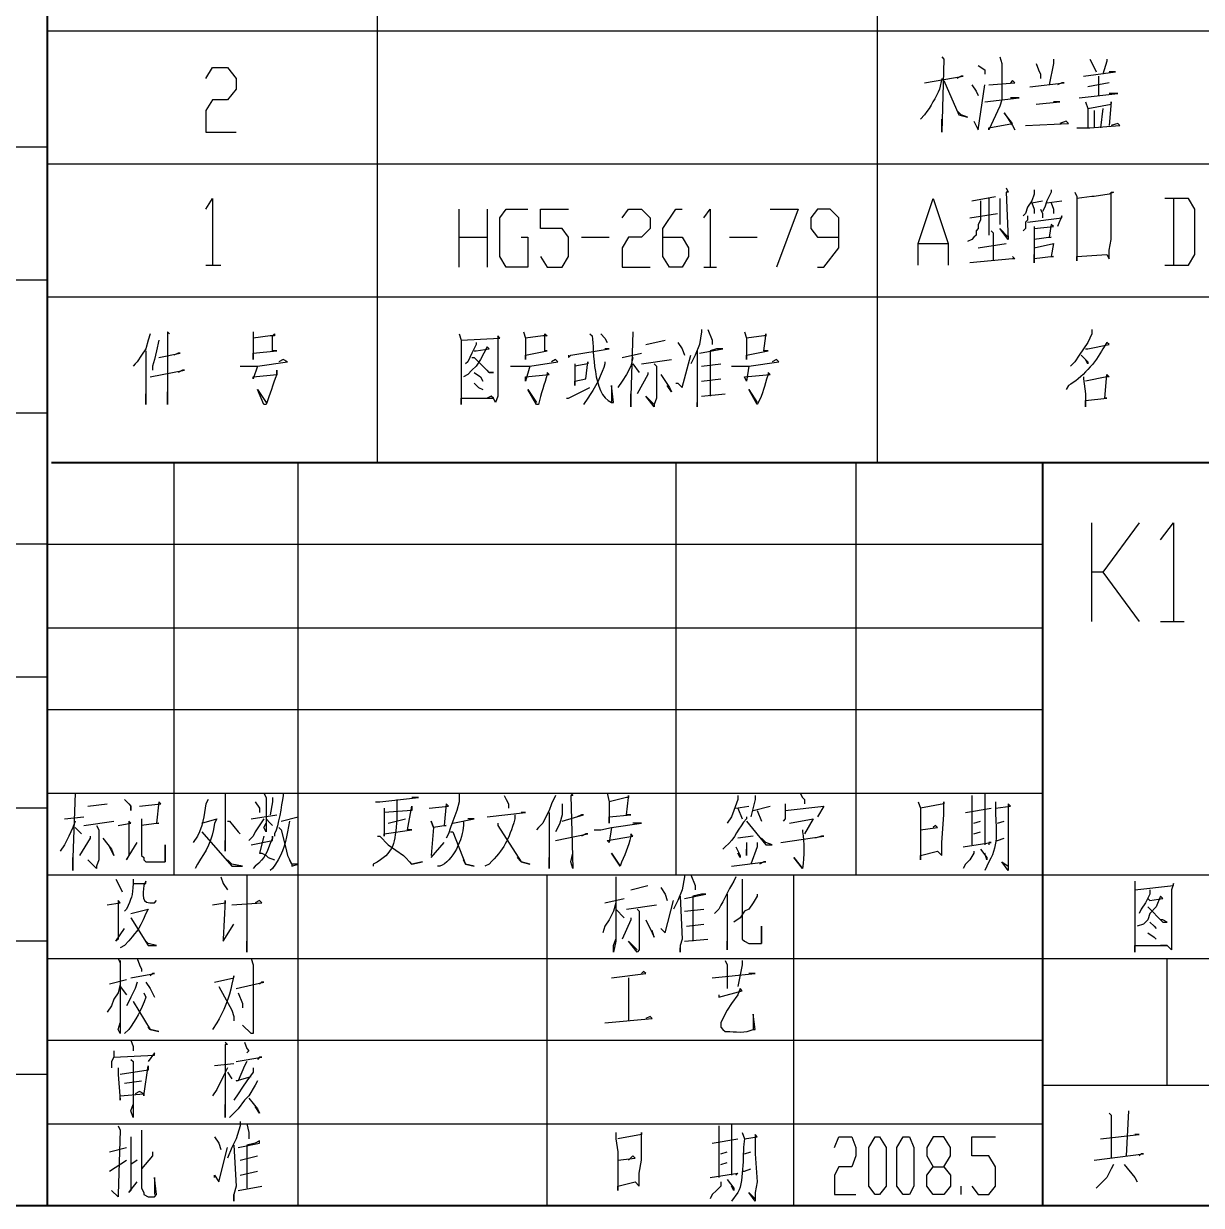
# Model space of a CAD drawing. Header units: millimetres. Extents: x 0 to 822, y 14 to 1153.
# Drawn here: x 567 to 665.8, y 14.7 to 113.8 of the extents above; entities that cross this region are included whole.
import ezdxf

# ---------------------------------------------------------------- set-up
doc = ezdxf.new("R2010")
doc.units = ezdxf.units.MM
doc.layers.add('1', color=7, linetype='Continuous')

msp = doc.modelspace()

# ---------------------------------------------------------------- linework, layer by layer
at = {"layer": '1', "color": 0, "lineweight": 40}
for points in [[(43.56, 14.721732), (819, 14.721732), (819, 1153.221732), (43.56, 1153.221732), (43.56, 14.721732)], [(568.98, 124.161732), (568.98, 113.181732)], [(568.98, 113.181732), (568.98, 102.021732)], [(568.98, 102.021732), (568.98, 90.861732)], [(568.98, 90.861732), (568.98, 14.721732)], [(569.34, 77.001732), (819, 77.001732)], [(652.5, 77.001732), (652.5, 14.721732)]]:
    msp.add_lwpolyline(points, dxfattribs=at)
at = {"layer": '1', "color": 0, "lineweight": 25}
for points in [[(596.7, 113.181732), (596.7, 124.161732)], [(638.64, 113.181732), (638.64, 124.161732)], [(819, 113.181732), (568.98, 113.181732)], [(819, 113.181732), (568.98, 113.181732)], [(596.7, 102.021732), (596.7, 113.181732)], [(638.64, 102.021732), (638.64, 113.181732)], [(644.04, 111.021732), (644.22, 110.841732), (644.22, 110.841732), (644.04, 104.721732), (644.04, 105.801732)], [(648.9, 111.021732), (649.08, 110.481732), (649.08, 107.421732), (648.9, 106.881732), (648, 104.901732), (648, 105.081732), (649.98, 105.441732), (649.26, 106.341732), (649.98, 105.261732), (650.16, 104.901732)], [(582.3, 109.221732), (582.84, 110.121732), (584.1, 110.121732), (584.82, 109.221732), (584.82, 108.321732), (584.1, 107.421732), (582.84, 107.421732), (582.3, 106.521732), (582.3, 104.721732), (584.82, 104.721732)], [(647.1, 110.301732), (647.64, 109.941732), (647.64, 109.581732)], [(651.96, 110.481732), (652.14, 109.941732), (652.32, 109.581732), (652.32, 109.221732)], [(653.4, 110.841732), (653.4, 110.481732), (653.04, 108.681732)], [(656.46, 110.841732), (656.82, 110.121732), (657, 109.761732)], [(657.9, 110.841732), (657.9, 110.661732), (657.54, 109.581732)], [(642.6, 108.861732), (645.84, 109.401732), (645.66, 109.401732), (645.3, 109.221732)], [(644.22, 109.041732), (645.48, 106.161732), (646.2, 105.981732), (645.66, 106.161732), (645.3, 106.521732)], [(648, 108.681732), (650.16, 108.861732), (649.98, 109.041732), (649.8, 108.861732)], [(655.92, 109.401732), (658.62, 109.761732), (658.44, 109.761732), (658.08, 109.761732)], [(657.18, 109.401732), (657.18, 107.781732)], [(646.56, 108.681732), (646.92, 108.141732), (647.1, 107.781732)], [(646.74, 105.621732), (647.1, 104.901732), (647.64, 108.681732)], [(651.42, 108.501732), (654.3, 108.861732), (654.12, 108.861732), (653.76, 108.681732)], [(658.08, 108.861732), (656.28, 108.501732)], [(647.64, 107.241732), (650.52, 107.601732), (650.34, 107.601732), (649.8, 107.601732)], [(651.96, 107.061732), (651.96, 107.061732), (653.94, 107.241732), (653.76, 107.241732), (653.4, 107.241732)], [(655.56, 107.601732), (658.8, 107.961732), (658.62, 107.961732), (658.08, 107.961732)], [(656.1, 107.241732), (656.28, 106.701732), (656.28, 105.081732)], [(656.28, 106.701732), (658.26, 107.061732), (658.26, 107.241732), (658.08, 105.261732)], [(656.82, 106.521732), (656.82, 105.081732)], [(657.54, 106.701732), (657.36, 105.081732)], [(651.06, 105.261732), (654.66, 105.441732), (654.48, 105.621732), (653.94, 105.441732)], [(655.38, 105.081732), (655.56, 105.081732), (656.46, 105.081732), (656.46, 105.081732), (658.98, 105.261732), (658.8, 105.441732), (658.26, 105.261732)], [(568.98, 103.461732), (318.96, 103.461732)], [(568.98, 103.461732), (318.96, 103.461732)], [(819, 102.021732), (568.98, 102.021732)], [(819, 102.021732), (568.98, 102.021732)], [(596.7, 90.861732), (596.7, 102.021732)], [(638.64, 90.861732), (638.64, 102.021732)], [(582.3, 98.241732), (582.84, 99.141732), (582.84, 93.561732)], [(642.06, 93.561732), (642.06, 95.361732), (643.32, 99.141732), (644.58, 95.361732), (644.58, 93.561732)], [(646.56, 98.961732), (648.54, 99.321732)], [(648, 99.141732), (648, 96.081732)], [(649.44, 100.041732), (649.62, 99.681732), (649.44, 99.681732), (649.62, 95.721732), (648.9, 96.621732), (649.62, 95.901732)], [(648.9, 99.141732), (648.9, 96.981732)], [(651.78, 99.861732), (651.78, 99.501732), (651.6, 98.961732), (651.24, 98.421732), (651.24, 98.421732), (651.06, 97.881732), (650.88, 97.701732)], [(653.22, 99.861732), (653.22, 99.681732), (652.86, 98.961732), (652.68, 98.421732), (652.5, 98.061732)], [(655.2, 99.681732), (655.38, 99.321732), (655.38, 95.001732), (655.38, 93.921732), (655.38, 94.281732), (657.9, 94.461732), (657.9, 94.461732), (658.08, 94.101732), (658.08, 94.821732), (658.26, 95.721732), (658.26, 96.801732), (658.26, 99.681732), (658.44, 99.681732), (658.08, 99.501732), (656.82, 99.321732), (656.64, 99.321732), (655.38, 99.141732)], [(662.76, 93.561732), (664.74, 93.561732), (665.28, 94.461732), (665.28, 98.241732), (664.74, 99.141732), (662.76, 99.141732)], [(663.48, 99.141732), (663.48, 93.561732)], [(603.54, 93.381732), (603.54, 98.241732)], [(605.88, 98.241732), (605.88, 93.381732)], [(608.76, 95.901732), (609.3, 95.901732), (609.3, 93.381732), (607.5, 93.381732), (606.96, 94.281732), (606.96, 97.521732), (607.5, 98.241732), (609.3, 98.241732)], [(610.38, 94.281732), (610.92, 93.381732), (612.18, 93.381732), (612.72, 94.281732), (612.72, 95.901732), (612.18, 96.621732), (610.38, 96.621732), (610.38, 98.241732), (612.72, 98.241732)], [(617.22, 97.521732), (617.76, 98.241732), (618.84, 98.241732), (619.56, 97.521732), (619.56, 96.621732), (618.84, 95.901732), (617.76, 95.901732), (617.22, 95.001732), (617.22, 93.381732), (619.56, 93.381732)], [(620.64, 95.901732), (622.26, 95.901732), (622.8, 95.001732), (622.8, 94.281732), (622.26, 93.381732), (621.18, 93.381732), (620.64, 94.281732), (620.64, 96.621732), (621.72, 98.241732), (622.26, 98.241732)], [(624.06, 97.521732), (624.6, 98.241732), (624.6, 93.381732)], [(629.64, 98.241732), (631.98, 98.241732), (630.18, 93.381732)], [(633.6, 93.381732), (634.14, 93.381732), (635.4, 95.001732), (635.4, 97.521732), (634.68, 98.241732), (633.6, 98.241732), (633.06, 97.521732), (633.06, 96.621732), (633.6, 95.901732), (635.4, 95.901732)], [(647.28, 98.961732), (647.28, 97.341732), (647.1, 96.981732), (647.1, 96.621732), (646.92, 96.441732), (646.92, 96.081732), (646.74, 95.901732), (646.56, 95.721732), (646.2, 95.541732)], [(651.6, 98.781732), (652.5, 98.961732)], [(651.6, 98.781732), (651.78, 98.241732), (651.78, 97.881732)], [(652.32, 98.241732), (652.5, 97.881732), (652.5, 97.521732)], [(652.86, 98.781732), (654.12, 98.961732)], [(653.22, 98.781732), (653.4, 98.241732), (653.4, 97.881732)], [(646.38, 97.521732), (648.72, 97.881732)], [(651.24, 97.701732), (651.24, 97.341732), (651.06, 97.161732), (651.06, 96.801732), (651.06, 96.621732), (650.88, 96.441732)], [(651.24, 97.161732), (654.12, 97.521732), (654.12, 97.701732), (653.76, 96.801732)], [(648.18, 96.441732), (648.36, 96.261732), (648.36, 93.921732)], [(651.78, 96.621732), (653.4, 96.801732), (653.22, 96.981732), (653.04, 95.901732), (653.22, 95.901732), (651.78, 95.721732)], [(651.78, 96.801732), (651.78, 93.741732), (651.78, 94.101732), (651.78, 94.461732)], [(603.54, 95.901732), (605.88, 95.901732)], [(613.8, 95.901732), (616.14, 95.901732)], [(626.22, 95.901732), (628.56, 95.901732)], [(642.06, 95.361732), (644.58, 95.361732)], [(647.1, 95.001732), (649.44, 95.361732)], [(651.78, 95.001732), (653.4, 95.361732), (653.4, 95.361732), (653.22, 94.281732), (653.4, 94.281732), (651.78, 94.101732)], [(649.98, 94.281732), (650.16, 94.101732), (649.98, 94.101732), (646.38, 93.741732)], [(582.3, 93.561732), (583.56, 93.561732)], [(624.06, 93.381732), (625.14, 93.381732)], [(568.98, 92.301732), (318.96, 92.301732)], [(568.98, 92.301732), (318.96, 92.301732)], [(819, 90.861732), (568.98, 90.861732)], [(596.7, 77.001732), (596.7, 90.861732)], [(638.64, 77.001732), (638.64, 90.861732)], [(577.62, 87.801732), (577.44, 87.261732), (577.26, 86.541732), (576.9, 86.001732), (576.54, 85.461732), (576.36, 85.281732), (576.18, 85.101732)], [(578.34, 87.261732), (578.16, 86.361732), (577.98, 85.641732), (577.8, 85.101732), (577.8, 84.741732)], [(579.06, 87.981732), (579.24, 87.801732), (579.06, 87.981732), (579.06, 81.861732), (579.06, 82.221732), (579.06, 82.941732)], [(586.26, 87.981732), (586.26, 87.441732), (586.26, 85.641732), (586.26, 86.181732), (588.24, 86.361732), (587.88, 86.361732), (587.88, 87.621732), (588.06, 87.801732), (588.06, 87.621732), (587.7, 87.621732), (586.26, 87.441732)], [(603.54, 87.801732), (603.72, 87.261732), (603.72, 81.861732), (603.72, 82.401732), (606.42, 82.401732), (606.24, 82.581732), (605.88, 82.401732)], [(603.72, 87.261732), (606.96, 87.441732), (606.78, 87.621732), (606.78, 87.261732), (606.78, 82.581732), (606.6, 82.041732), (606.42, 82.401732)], [(608.94, 87.981732), (609.12, 87.441732), (609.12, 85.641732), (609.12, 86.001732), (610.92, 86.361732), (610.74, 86.361732), (610.74, 87.621732), (610.74, 87.801732), (610.92, 87.621732), (610.56, 87.621732), (609.12, 87.441732)], [(615.42, 87.801732), (615.78, 87.441732), (615.96, 87.081732)], [(618.12, 87.981732), (617.94, 82.581732), (617.94, 81.681732), (617.94, 82.221732), (617.94, 82.761732)], [(619.2, 86.901732), (620.82, 87.261732)], [(623.88, 88.161732), (623.88, 87.981732), (623.7, 86.901732), (623.34, 86.001732), (622.98, 85.281732)], [(624.42, 88.161732), (624.78, 87.261732), (624.78, 86.901732)], [(627.48, 87.981732), (627.66, 87.441732), (627.66, 85.641732), (627.66, 86.001732), (629.46, 86.361732), (629.1, 86.361732), (629.28, 87.621732), (629.28, 87.801732), (629.28, 87.621732), (629.1, 87.621732), (627.66, 87.441732)], [(656.64, 88.161732), (656.64, 87.801732), (656.28, 87.081732), (655.92, 86.541732), (655.56, 86.001732), (655.2, 85.461732), (654.84, 85.101732)], [(577.26, 86.361732), (577.26, 83.301732), (577.26, 81.861732), (577.26, 82.221732), (577.26, 82.761732)], [(604.8, 86.361732), (604.98, 86.361732), (606.06, 86.541732), (605.88, 86.721732), (605.34, 85.641732), (604.98, 85.101732), (604.62, 84.741732), (604.26, 84.381732), (603.9, 84.201732)], [(604.98, 87.081732), (604.98, 86.901732), (604.62, 86.181732), (604.26, 85.461732), (604.08, 85.281732)], [(612.72, 86.001732), (612.72, 85.821732), (612.9, 86.001732), (616.14, 86.541732), (615.96, 86.541732), (615.78, 86.541732)], [(621.9, 87.081732), (622.26, 86.541732), (622.44, 86.001732)], [(623.52, 86.361732), (623.52, 82.761732), (623.52, 82.221732), (623.52, 81.681732), (623.52, 82.041732)], [(623.7, 86.181732), (625.68, 86.541732), (625.5, 86.541732), (625.14, 86.541732), (624.6, 86.361732), (624.6, 82.581732)], [(578.34, 85.821732), (580.14, 86.181732), (579.96, 86.181732), (579.6, 86.001732)], [(585.18, 85.101732), (585.72, 85.101732), (586.62, 85.101732), (589.14, 85.461732), (588.78, 85.641732), (588.42, 85.461732)], [(604.62, 85.821732), (604.8, 85.821732), (606.06, 84.561732), (606.42, 84.561732), (606.06, 84.561732), (605.88, 84.741732)], [(607.86, 85.101732), (608.4, 85.101732), (609.48, 85.101732), (611.82, 85.461732), (611.64, 85.641732), (611.28, 85.461732)], [(613.26, 85.281732), (613.26, 84.921732), (613.26, 83.481732), (613.26, 83.841732), (614.16, 84.021732), (614.16, 84.021732), (614.34, 85.461732), (614.34, 85.281732), (613.26, 85.101732)], [(618.12, 85.821732), (617.94, 85.101732), (617.58, 84.381732), (617.22, 83.841732), (616.86, 83.301732)], [(617.22, 85.821732), (618.84, 86.181732)], [(618.12, 85.281732), (618.66, 84.561732)], [(618.84, 85.281732), (621.36, 85.641732)], [(619.92, 85.281732), (620.1, 85.101732), (620.1, 82.401732), (619.92, 81.861732), (619.92, 81.681732), (619.2, 82.581732), (619.92, 81.861732)], [(621.72, 83.661732), (621.9, 83.661732), (622.26, 83.301732), (622.98, 86.001732)], [(623.88, 85.101732), (625.5, 85.281732)], [(626.4, 85.101732), (626.94, 85.101732), (627.84, 85.101732), (630.36, 85.461732), (630.18, 85.641732), (629.82, 85.461732)], [(655.74, 86.001732), (655.74, 86.001732), (656.28, 85.461732), (656.28, 85.281732), (656.1, 85.641732)], [(577.62, 84.201732), (580.5, 84.741732), (580.32, 84.741732), (579.96, 84.561732)], [(604.8, 84.561732), (605.34, 84.201732), (605.52, 83.841732)], [(619.38, 84.561732), (619.38, 84.381732), (618.48, 82.761732)], [(620.46, 84.381732), (621.18, 83.301732), (621.36, 82.941732), (621, 83.481732)], [(655.92, 84.201732), (655.92, 84.021732), (656.1, 82.761732), (656.1, 81.681732), (656.1, 82.221732), (657.9, 82.401732), (657.72, 82.401732), (657.9, 84.381732), (658.08, 84.201732), (657.9, 84.201732), (656.1, 83.841732)], [(604.8, 83.661732), (605.16, 83.301732), (605.52, 83.121732)], [(612.54, 82.401732), (612.72, 82.401732), (614.52, 83.301732)], [(623.88, 83.841732), (625.5, 84.021732)], [(623.88, 82.581732), (625.86, 82.761732)], [(568.98, 81.141732), (318.96, 81.141732)], [(568.98, 81.141732), (318.96, 81.141732)], [(579.6, 77.001732), (579.6, 42.441732)], [(590.04, 14.721732), (590.04, 77.001732)], [(621.72, 77.001732), (621.72, 42.441732)], [(636.84, 77.001732), (636.84, 42.441732)], [(656.64, 63.681732), (656.64, 71.961732)], [(660.6, 71.961732), (657.54, 67.821732), (656.64, 67.821732)], [(662.4, 70.521732), (663.48, 71.961732), (663.48, 63.681732)], [(568.98, 70.161732), (318.96, 70.161732)], [(568.98, 70.161732), (318.96, 70.161732)], [(568.98, 70.161732), (652.5, 70.161732)], [(657.54, 67.821732), (660.6, 63.681732)], [(662.4, 63.681732), (664.38, 63.681732)], [(568.98, 63.141732), (652.5, 63.141732)], [(568.98, 59.001732), (318.96, 59.001732)], [(568.98, 59.001732), (318.96, 59.001732)], [(568.98, 56.301732), (652.5, 56.301732)], [(568.98, 49.281732), (652.5, 49.281732)], [(571.32, 49.281732), (571.14, 43.881732), (571.14, 42.801732), (571.14, 43.341732), (571.14, 43.881732)], [(575.46, 48.741732), (575.82, 48.381732), (576, 48.201732), (576, 47.841732), (576, 48.201732)], [(576.72, 48.201732), (578.52, 48.381732), (578.34, 48.561732), (578.16, 46.761732), (578.34, 46.761732), (576.9, 46.581732)], [(582.48, 48.741732), (582.3, 48.381732), (582.12, 47.301732), (581.94, 46.581732), (581.76, 46.041732), (581.58, 45.681732), (581.22, 45.141732)], [(583.92, 49.281732), (583.92, 48.921732), (583.92, 48.741732), (583.92, 44.421732), (583.92, 44.601732), (583.92, 45.321732)], [(586.44, 48.561732), (586.8, 48.021732), (586.8, 47.661732)], [(587.16, 49.281732), (587.34, 48.921732), (587.34, 46.041732), (587.16, 46.401732), (587.34, 46.761732)], [(587.88, 48.921732), (587.88, 48.561732), (587.7, 47.481732)], [(596.52, 48.561732), (596.7, 48.561732), (596.88, 48.561732), (600.12, 48.921732), (599.94, 48.921732), (599.58, 48.921732)], [(603.54, 49.281732), (603.54, 48.561732), (603.36, 47.841732), (603, 46.941732), (602.82, 46.401732), (602.64, 45.861732), (602.46, 45.501732)], [(607.32, 49.101732), (607.5, 48.741732), (607.68, 48.381732), (607.68, 48.021732)], [(611.64, 49.101732), (611.28, 48.381732), (611.1, 47.841732), (610.74, 47.121732), (610.56, 46.761732), (610.2, 46.401732), (610.02, 46.221732)], [(612.9, 49.281732), (613.08, 49.101732), (612.9, 49.101732), (613.08, 42.981732), (612.9, 43.521732), (613.08, 44.241732)], [(615.96, 49.281732), (616.14, 48.561732), (616.14, 46.761732), (616.14, 47.301732), (617.94, 47.481732), (617.58, 47.481732), (617.76, 48.921732), (617.76, 49.101732), (617.76, 48.921732), (617.58, 48.921732), (616.14, 48.561732)], [(626.94, 49.101732), (626.94, 48.741732), (626.58, 47.841732), (626.4, 47.301732), (626.04, 46.761732)], [(628.38, 49.101732), (628.38, 48.741732), (628.02, 47.301732)], [(632.16, 49.281732), (632.34, 48.921732), (632.52, 48.741732), (632.52, 48.561732), (632.52, 48.381732)], [(642.06, 48.561732), (642.24, 48.021732), (642.24, 46.941732), (642.24, 45.681732), (642.24, 43.701732), (642.24, 44.061732), (643.68, 44.421732), (644.04, 44.061732), (644.04, 44.421732), (644.04, 45.141732), (644.22, 47.481732), (644.22, 48.561732), (644.22, 48.381732), (642.24, 48.021732)], [(646.56, 49.101732), (646.56, 48.741732), (646.56, 44.961732)], [(647.64, 49.281732), (647.64, 49.101732), (647.64, 44.961732)], [(568.98, 48.021732), (318.96, 48.021732)], [(568.98, 48.021732), (318.96, 48.021732)], [(572.4, 48.201732), (574.02, 48.381732)], [(597.24, 48.021732), (597.24, 47.661732), (597.24, 45.681732), (597.24, 45.861732), (599.58, 46.221732), (599.22, 46.221732), (599.58, 48.201732), (599.58, 48.021732), (599.58, 47.841732), (597.24, 47.661732)], [(601.02, 48.021732), (602.64, 48.201732), (602.46, 48.381732), (602.28, 46.581732), (602.46, 46.581732), (601.38, 46.401732), (601.2, 46.941732), (601.38, 46.401732), (601.2, 44.061732)], [(605.88, 47.301732), (609.12, 47.661732), (608.94, 47.661732), (608.76, 47.661732)], [(611.1, 47.661732), (611.1, 44.601732), (611.1, 42.981732), (611.1, 43.341732), (611.1, 43.881732)], [(612.18, 48.381732), (612.18, 47.481732), (612, 46.761732), (611.82, 46.401732), (611.64, 46.041732)], [(626.76, 48.021732), (627.84, 48.201732)], [(626.94, 48.021732), (627.3, 47.121732)], [(628.2, 47.841732), (629.64, 48.201732)], [(628.56, 47.841732), (628.92, 46.941732)], [(630.9, 48.381732), (630.9, 47.841732), (630.9, 47.121732), (630.72, 46.941732)], [(630.9, 47.841732), (634.14, 48.201732), (634.14, 48.201732), (633.6, 47.301732)], [(646.02, 47.661732), (648.18, 48.021732)], [(648.54, 48.021732), (649.8, 48.201732), (649.62, 48.381732), (649.62, 43.521732), (649.62, 42.981732), (649.62, 42.801732), (649.08, 43.521732), (649.62, 43.161732)], [(571.32, 46.941732), (571.14, 46.401732), (570.78, 45.681732), (570.42, 44.961732), (570.06, 44.421732)], [(570.42, 47.121732), (572.04, 47.301732)], [(572.04, 46.581732), (574.56, 46.941732)], [(573.12, 46.581732), (573.3, 46.221732), (573.3, 43.701732), (573.12, 43.161732), (573.12, 42.981732), (572.4, 43.701732), (573.12, 42.981732)], [(574.92, 46.581732), (576, 46.761732), (575.82, 46.941732), (575.82, 44.061732), (575.64, 43.701732), (576.54, 45.141732)], [(576.9, 47.121732), (576.9, 46.401732), (576.9, 44.601732), (576.9, 44.061732), (577.08, 43.881732), (577.08, 43.701732), (577.26, 43.521732), (577.62, 43.521732), (577.98, 43.521732), (578.88, 43.521732), (578.88, 44.961732), (578.88, 43.521732)], [(584.1, 46.941732), (584.28, 46.941732), (585, 46.041732), (585.18, 45.861732)], [(587.16, 47.121732), (586.44, 46.041732), (586.26, 45.681732), (585.9, 45.321732)], [(586.08, 47.121732), (588.24, 47.481732)], [(587.34, 47.121732), (587.7, 46.761732), (587.88, 46.581732)], [(588.6, 46.941732), (590.04, 47.301732)], [(597.6, 46.761732), (599.04, 47.121732)], [(603, 46.761732), (604.8, 47.121732), (604.62, 47.121732), (604.26, 47.121732)], [(606.78, 46.761732), (606.78, 46.581732), (608.76, 43.521732), (609.48, 43.341732), (608.76, 43.521732), (608.4, 43.881732)], [(612.18, 46.941732), (613.98, 47.481732), (613.8, 47.481732), (613.44, 47.301732)], [(614.88, 46.221732), (615.42, 46.221732), (616.32, 46.401732), (618.84, 46.761732), (618.66, 46.761732), (618.12, 46.761732)], [(627.66, 46.941732), (629.28, 44.961732), (629.82, 44.961732), (629.28, 45.141732), (628.92, 45.501732)], [(631.26, 46.761732), (633.24, 47.121732), (633.24, 47.121732), (632.52, 45.861732)], [(642.24, 46.221732), (643.68, 46.401732), (643.5, 46.581732), (643.32, 46.401732)], [(646.74, 46.761732), (647.28, 46.941732)], [(648.72, 46.761732), (649.26, 46.941732)], [(571.32, 46.401732), (571.86, 45.861732)], [(572.58, 45.681732), (572.58, 45.501732), (571.68, 44.061732)], [(581.94, 46.041732), (584.46, 43.161732), (585.36, 43.161732), (584.46, 43.341732), (584.1, 43.701732)], [(587.16, 45.681732), (586.8, 44.241732), (586.98, 44.241732), (587.34, 44.061732), (587.52, 43.881732), (588.06, 43.701732)], [(588.42, 46.401732), (588.6, 46.221732), (588.96, 44.781732), (589.14, 44.061732), (589.5, 43.341732), (589.5, 43.161732), (590.04, 43.341732), (589.5, 43.341732), (589.32, 43.701732)], [(596.7, 45.681732), (596.88, 45.681732), (597.6, 44.961732), (598.86, 44.061732), (599.58, 43.341732), (600.48, 43.521732), (599.58, 43.341732), (599.4, 43.521732)], [(602.82, 46.041732), (603, 46.041732), (604.08, 43.341732), (604.8, 43.161732), (604.08, 43.341732), (603.9, 43.701732)], [(611.64, 45.321732), (614.34, 45.861732), (614.16, 45.861732), (613.8, 45.681732)], [(628.2, 45.681732), (626.94, 45.501732)], [(630.54, 45.141732), (634.14, 45.681732), (633.96, 45.681732), (633.42, 45.501732)], [(646.74, 45.861732), (647.28, 46.041732)], [(573.66, 45.501732), (574.38, 44.601732), (574.56, 44.061732), (574.2, 44.781732)], [(601.2, 43.881732), (602.28, 45.141732)], [(626.76, 44.781732), (627.12, 44.061732), (627.12, 43.881732), (626.94, 44.241732)], [(627.66, 45.141732), (627.66, 44.421732), (627.66, 44.061732), (627.66, 44.601732)], [(628.56, 45.141732), (628.56, 44.781732), (628.02, 43.341732)], [(645.84, 44.781732), (648.18, 45.141732), (648, 45.141732), (648, 44.961732)], [(647.28, 44.601732), (647.82, 43.881732), (647.82, 43.701732), (647.64, 44.241732)], [(648.54, 45.321732), (648.72, 45.321732), (649.26, 45.501732)], [(646.74, 44.421732), (646.74, 44.241732), (646.38, 43.701732), (646.02, 43.341732), (645.84, 42.981732)], [(626.4, 43.161732), (629.28, 43.521732), (629.1, 43.521732), (628.74, 43.341732)], [(568.98, 42.441732), (735.66, 42.441732)], [(574.74, 42.081732), (575.1, 41.361732), (575.28, 41.001732)], [(583.56, 42.261732), (583.74, 41.721732), (584.1, 41.181732)], [(585.72, 42.441732), (585.72, 42.081732), (585.72, 35.961732), (585.72, 36.321732), (585.72, 36.861732)], [(610.92, 14.721732), (610.92, 42.441732)], [(616.68, 42.261732), (616.68, 36.861732), (616.5, 35.961732), (616.5, 36.501732), (616.68, 37.041732)], [(622.44, 42.441732), (622.44, 42.261732), (622.26, 41.181732), (621.9, 40.281732), (621.54, 39.561732)], [(622.98, 42.441732), (623.34, 41.541732), (623.34, 41.181732)], [(627.3, 42.081732), (627.3, 41.721732), (627.3, 41.181732), (627.3, 37.401732), (627.3, 37.041732), (627.48, 36.861732), (627.48, 36.861732), (627.84, 36.681732), (628.92, 36.681732), (628.92, 36.681732), (628.92, 38.121732), (628.92, 36.681732)], [(631.62, 14.721732), (631.62, 42.441732)], [(660.24, 41.901732), (660.24, 41.181732), (660.24, 35.961732), (660.24, 36.501732), (662.94, 36.501732), (662.4, 36.501732)], [(660.24, 41.181732), (663.48, 41.541732), (663.48, 41.721732), (663.3, 41.181732), (663.3, 36.501732), (663.3, 36.141732), (662.94, 36.501732)], [(617.94, 41.181732), (619.38, 41.541732)], [(620.46, 41.361732), (620.82, 40.821732), (621, 40.281732)], [(622.08, 40.641732), (622.26, 37.041732), (622.08, 36.501732), (622.08, 35.961732), (622.08, 36.321732)], [(622.44, 40.461732), (624.24, 40.821732), (624.06, 40.821732), (623.88, 40.821732), (623.16, 40.641732), (623.16, 36.861732)], [(626.04, 40.821732), (626.04, 36.141732), (626.04, 36.861732)], [(628.56, 40.821732), (628.56, 40.641732), (628.2, 40.101732), (627.84, 39.561732), (627.48, 39.381732), (627.12, 38.841732), (626.58, 38.481732)], [(661.32, 40.461732), (661.5, 40.281732), (662.58, 40.461732), (662.4, 40.641732), (662.04, 39.741732), (661.5, 39.201732), (661.32, 38.661732), (660.96, 38.301732), (660.42, 38.121732)], [(661.5, 41.181732), (661.5, 40.821732), (661.14, 40.101732), (660.78, 39.561732), (660.6, 39.201732)], [(574.02, 39.921732), (575.1, 40.101732), (574.92, 40.281732), (574.92, 39.921732), (574.92, 37.041732), (574.74, 36.861732), (575.46, 37.941732)], [(582.84, 39.921732), (583.92, 40.101732), (583.92, 40.281732), (583.74, 37.041732), (583.74, 36.861732), (584.64, 38.301732)], [(584.46, 39.921732), (586.98, 40.101732), (586.8, 40.281732), (586.44, 40.101732)], [(616.68, 40.101732), (616.5, 39.381732), (616.14, 38.661732), (615.78, 38.121732), (615.6, 37.581732)], [(615.78, 40.101732), (617.4, 40.461732)], [(617.58, 39.561732), (620.1, 39.921732)], [(620.46, 37.941732), (620.46, 37.941732), (620.82, 37.581732), (621.54, 40.281732)], [(661.32, 39.741732), (661.32, 39.741732), (662.58, 38.481732), (662.94, 38.481732), (662.58, 38.661732), (662.4, 38.661732)], [(576, 38.841732), (576, 38.841732), (577.44, 36.501732), (578.16, 36.501732), (577.44, 36.681732), (577.26, 36.861732)], [(616.68, 39.561732), (617.4, 38.841732)], [(617.94, 38.841732), (617.94, 38.661732), (617.22, 37.041732)], [(618.48, 39.561732), (618.66, 39.381732), (618.66, 36.681732), (618.66, 36.141732), (618.48, 35.961732), (617.76, 36.861732), (618.48, 36.141732)], [(619.2, 38.661732), (619.74, 37.581732), (619.92, 37.221732), (619.74, 37.761732)], [(622.44, 39.381732), (624.06, 39.561732)], [(622.62, 38.121732), (624.06, 38.301732)], [(661.5, 38.481732), (661.86, 38.121732), (662.04, 37.941732)], [(568.98, 36.861732), (318.96, 36.861732)], [(568.98, 36.861732), (318.96, 36.861732)], [(622.44, 36.861732), (624.42, 37.041732)], [(661.32, 37.581732), (661.86, 37.221732), (662.04, 37.041732)], [(568.98, 35.421732), (735.66, 35.421732)], [(574.92, 35.421732), (575.1, 35.061732), (575.1, 35.241732), (575.1, 29.121732), (574.92, 29.481732), (575.1, 30.021732)], [(576.54, 35.421732), (576.72, 34.881732), (576.9, 34.521732), (576.9, 34.341732)], [(586.08, 35.421732), (586.26, 34.881732), (586.26, 29.121732), (586.08, 29.121732), (585.36, 29.841732), (586.08, 29.121732)], [(625.86, 35.241732), (626.04, 34.881732), (626.04, 32.901732)], [(627.3, 35.241732), (627.3, 34.881732), (626.94, 33.081732)], [(662.94, 24.801732), (662.94, 35.421732)], [(576, 33.801732), (577.98, 34.161732), (577.8, 34.161732), (577.62, 33.981732)], [(616.32, 33.801732), (619.2, 34.161732), (619.02, 34.341732), (618.84, 34.161732)], [(617.76, 33.801732), (617.76, 33.441732), (617.76, 30.201732)], [(624.78, 33.801732), (628.38, 34.161732), (628.02, 34.161732), (627.84, 34.161732)], [(575.1, 33.261732), (574.92, 32.541732), (574.56, 32.001732), (574.38, 31.461732), (574.02, 30.921732)], [(575.64, 33.621732), (574.2, 33.261732)], [(575.1, 33.081732), (575.64, 32.361732)], [(576.54, 33.441732), (576.36, 32.901732), (576, 32.181732), (575.82, 31.821732), (575.64, 31.461732)], [(577.26, 33.441732), (577.62, 32.901732), (577.98, 32.181732)], [(583.38, 33.081732), (584.46, 31.101732), (584.64, 30.561732), (584.64, 30.201732)], [(584.82, 32.901732), (584.82, 32.901732), (587.16, 33.441732), (586.98, 33.441732), (586.8, 33.261732)], [(576.18, 31.821732), (576.18, 31.821732), (577.62, 29.481732), (578.34, 29.301732), (577.62, 29.481732), (577.44, 29.661732)], [(585, 32.541732), (585.36, 31.641732), (585.36, 31.281732)], [(615.78, 30.021732), (619.74, 30.381732), (619.56, 30.561732), (619.2, 30.381732)], [(568.98, 28.581732), (652.5, 28.581732)], [(576, 28.581732), (576.18, 28.041732), (576.18, 27.681732)], [(583.92, 28.401732), (584.1, 28.221732), (583.92, 28.221732), (583.92, 22.101732), (583.92, 22.641732), (583.92, 23.181732)], [(585.54, 28.401732), (585.72, 27.861732), (585.9, 27.681732), (585.72, 27.501732)], [(574.56, 27.681732), (574.56, 27.141732), (574.38, 26.781732), (574.38, 26.421732), (574.38, 26.241732)], [(574.56, 27.141732), (577.98, 27.321732), (577.98, 27.501732), (577.44, 26.781732)], [(576, 26.961732), (576.18, 26.781732), (576.18, 22.101732), (576, 22.641732), (576.18, 23.181732)], [(584.82, 26.781732), (586.98, 27.141732), (586.8, 27.141732), (586.62, 26.961732)], [(585.72, 26.781732), (585.54, 26.421732), (585, 25.161732), (584.82, 25.161732), (586.08, 25.521732)], [(574.92, 26.241732), (574.92, 25.701732), (575.1, 23.541732), (575.1, 23.901732), (577.08, 24.081732), (576.72, 24.261732), (576.36, 24.081732)], [(577.08, 24.081732), (577.08, 23.901732), (577.44, 26.421732), (577.44, 26.061732), (575.1, 25.701732)], [(584.1, 26.241732), (583.74, 25.521732), (583.2, 24.441732), (582.84, 23.901732)], [(584.64, 26.601732), (583.02, 26.421732)], [(584.1, 25.881732), (584.46, 25.341732)], [(586.26, 26.241732), (586.26, 25.881732), (585.72, 25.161732), (585.72, 25.161732), (585.36, 24.621732), (585, 24.081732), (584.64, 23.541732)], [(568.98, 25.701732), (318.96, 25.701732)], [(568.98, 25.701732), (318.96, 25.701732)], [(575.46, 24.981732), (576.9, 25.161732)], [(586.62, 25.161732), (586.44, 24.801732), (585.9, 23.901732), (585.54, 23.541732), (585, 22.821732), (584.64, 22.461732), (584.28, 22.101732)], [(652.5, 24.801732), (735.66, 24.801732)], [(585.9, 23.721732), (586.62, 22.821732), (586.8, 22.461732), (586.44, 23.001732)], [(658.08, 22.461732), (658.26, 22.281732), (658.26, 18.681732)], [(659.7, 22.641732), (659.52, 18.861732)], [(568.98, 21.561732), (652.5, 21.561732)], [(574.92, 21.381732), (575.1, 21.021732), (574.92, 15.621732), (574.92, 15.441732), (574.38, 15.981732), (574.92, 15.441732)], [(576.9, 21.021732), (576.9, 20.841732), (576.9, 17.061732), (576.9, 16.161732), (577.08, 15.801732), (577.08, 15.621732), (577.44, 15.441732), (577.98, 15.441732), (578.16, 15.621732), (577.98, 17.061732), (577.98, 15.621732), (577.98, 15.621732)], [(585.18, 21.741732), (585.18, 21.381732), (584.82, 20.301732), (584.46, 19.581732), (584.1, 18.681732)], [(585.72, 21.561732), (585.9, 20.841732), (585.9, 20.301732)], [(616.68, 20.841732), (616.68, 20.301732), (616.86, 19.221732), (616.86, 17.961732), (616.86, 15.981732), (616.86, 16.341732), (618.3, 16.701732), (618.66, 16.341732), (618.66, 16.701732), (618.66, 17.421732), (618.84, 18.501732), (618.84, 20.841732), (618.84, 20.661732), (616.86, 20.301732)], [(625.32, 21.381732), (625.32, 21.021732), (625.32, 17.061732)], [(626.4, 21.561732), (626.4, 21.381732), (626.4, 17.241732)], [(576, 20.481732), (576, 20.301732), (576, 15.981732), (575.82, 15.801732), (576.54, 16.701732)], [(583.02, 20.481732), (583.38, 19.941732), (583.56, 19.401732)], [(585, 19.581732), (586.8, 19.941732), (586.8, 20.121732), (586.44, 19.941732), (585.72, 19.761732), (585.72, 16.161732)], [(624.78, 19.941732), (626.94, 20.301732)], [(627.48, 20.301732), (628.56, 20.481732), (628.38, 20.661732), (628.38, 19.041732), (628.56, 16.701732), (628.38, 15.801732), (628.38, 15.261732), (628.38, 15.081732), (627.84, 15.801732), (628.38, 15.261732)], [(635.04, 19.581732), (635.4, 20.481732), (636.48, 20.481732), (636.84, 19.581732), (636.84, 18.861732), (636.48, 17.961732), (635.4, 17.961732), (635.04, 17.241732), (635.04, 15.621732), (636.84, 15.621732)], [(638.46, 15.621732), (637.92, 16.341732), (637.92, 19.581732), (638.46, 20.481732), (638.82, 20.481732), (639.36, 19.581732), (639.36, 16.341732), (638.82, 15.621732), (638.46, 15.621732)], [(640.8, 15.621732), (640.26, 16.341732), (640.26, 19.581732), (640.8, 20.481732), (641.34, 20.481732), (641.7, 19.581732), (641.7, 16.341732), (641.34, 15.621732), (640.8, 15.621732)], [(643.32, 15.621732), (642.78, 16.341732), (642.78, 17.241732), (643.32, 17.961732), (644.22, 17.961732), (644.76, 18.861732), (644.76, 19.581732), (644.22, 20.481732), (643.32, 20.481732), (642.78, 19.581732), (642.78, 18.861732), (643.32, 17.961732)], [(646.56, 16.341732), (647.1, 15.621732), (648, 15.621732), (648.54, 16.341732), (648.54, 17.961732), (648, 18.861732), (646.56, 18.861732), (646.56, 20.481732), (648.54, 20.481732)], [(657.36, 20.301732), (660.6, 20.661732), (660.42, 20.661732), (660.24, 20.661732)], [(574.2, 19.221732), (574.2, 19.221732), (575.64, 19.581732)], [(577.8, 19.221732), (577.8, 18.861732), (576.9, 17.781732)], [(583.02, 17.061732), (583.02, 17.241732), (583.38, 16.701732), (584.1, 19.581732)], [(584.64, 19.761732), (584.82, 16.341732), (584.64, 15.621732), (584.64, 15.081732), (584.64, 15.621732)], [(585.18, 18.501732), (586.62, 18.861732)], [(616.86, 18.501732), (618.3, 18.681732), (618.12, 18.861732), (617.76, 18.501732)], [(625.5, 19.041732), (626.04, 19.221732)], [(627.48, 19.041732), (628.02, 19.221732)], [(656.82, 18.501732), (660.96, 19.041732), (660.78, 19.041732), (660.6, 18.861732)], [(574.2, 17.601732), (575.64, 18.501732)], [(576.54, 18.501732), (576, 18.141732)], [(625.5, 18.141732), (626.04, 18.321732)], [(644.22, 17.961732), (644.76, 17.241732), (644.76, 16.341732), (644.22, 15.621732), (643.32, 15.621732)], [(658.44, 18.141732), (658.26, 17.781732), (657.9, 17.061732), (657, 16.161732)], [(659.34, 18.141732), (660.24, 17.061732), (660.42, 16.701732)], [(585.18, 17.241732), (586.62, 17.601732)], [(624.6, 17.061732), (626.94, 17.421732), (626.94, 17.421732), (626.76, 17.241732)], [(626.04, 16.881732), (626.58, 16.161732), (626.58, 15.981732), (626.4, 16.341732)], [(627.3, 17.601732), (627.48, 17.601732), (628.02, 17.781732)], [(585, 15.981732), (586.98, 16.341732)], [(625.5, 16.701732), (625.5, 16.341732), (625.14, 15.981732), (624.78, 15.621732), (624.6, 15.261732)], [(645.66, 15.621732), (645.66, 16.341732)], [(568.98, 14.721732), (318.96, 14.721732)]]:
    msp.add_lwpolyline(points, dxfattribs=at)
for points, knots in [([(644.04, 109.221732), (644.04, 109.221732), (643.86, 108.321732), (643.86, 108.321732), (643.5, 107.601732), (643.14, 106.881732), (642.6, 106.161732), (642.6, 106.161732), (642.24, 105.801732), (642.24, 105.801732)], [0, 0, 0, 0, 1, 1, 1, 2, 2, 2, 3, 3, 3, 3]), ([(614.52, 87.801732), (614.52, 87.801732), (614.7, 87.621732), (614.7, 87.621732), (614.88, 86.361732), (614.7, 82.761732), (616.32, 82.041732), (616.32, 82.041732), (616.5, 82.041732), (616.5, 82.041732), (616.5, 82.041732), (616.32, 83.481732), (616.32, 83.481732), (616.32, 83.481732), (616.32, 82.041732), (616.32, 82.041732)], [0, 0, 0, 0, 1, 1, 1, 2, 2, 2, 3, 3, 3, 4, 4, 4, 5, 5, 5, 5]), ([(656.1, 86.541732), (656.1, 86.541732), (656.28, 86.541732), (656.28, 86.541732), (656.28, 86.541732), (658.08, 86.901732), (658.08, 86.901732), (658.08, 86.901732), (657.9, 87.081732), (657.9, 87.081732), (657.9, 87.081732), (657.54, 86.541732), (657.54, 86.541732), (657, 85.461732), (655.74, 84.021732), (654.66, 83.481732), (654.66, 83.481732), (654.48, 83.121732), (654.48, 83.121732)], [0, 0, 0, 0, 1, 1, 1, 2, 2, 2, 3, 3, 3, 4, 4, 4, 5, 5, 5, 6, 6, 6, 6]), ([(615.78, 85.461732), (615.78, 85.461732), (615.78, 85.281732), (615.78, 85.281732), (615.6, 84.561732), (614.88, 83.121732), (614.34, 82.401732), (614.34, 82.401732), (613.98, 81.861732), (613.98, 81.861732)], [0, 0, 0, 0, 1, 1, 1, 2, 2, 2, 3, 3, 3, 3]), ([(586.62, 85.101732), (586.62, 85.101732), (586.26, 84.021732), (586.26, 84.021732), (586.26, 84.021732), (586.26, 84.201732), (586.26, 84.201732), (586.26, 84.201732), (588.24, 84.381732), (588.24, 84.381732), (588.24, 84.381732), (588.24, 84.741732), (588.24, 84.741732), (588.24, 84.741732), (588.24, 84.381732), (588.24, 84.381732), (587.88, 83.481732), (587.7, 82.761732), (587.34, 81.861732), (587.34, 81.861732), (587.16, 81.861732), (587.16, 81.861732), (587.16, 81.861732), (586.62, 83.121732), (586.62, 83.121732), (586.62, 83.121732), (587.34, 82.041732), (587.34, 82.041732)], [0, 0, 0, 0, 1, 1, 1, 2, 2, 2, 3, 3, 3, 4, 4, 4, 5, 5, 5, 6, 6, 6, 7, 7, 7, 8, 8, 8, 9, 9, 9, 9]), ([(609.48, 85.101732), (609.48, 85.101732), (609.12, 83.841732), (609.12, 83.841732), (609.12, 83.841732), (609.12, 84.201732), (609.12, 84.201732), (609.12, 84.201732), (611.1, 84.381732), (611.1, 84.381732), (611.1, 84.381732), (610.92, 84.561732), (610.92, 84.561732), (610.92, 84.561732), (610.92, 84.381732), (610.92, 84.381732), (610.74, 83.661732), (610.38, 82.761732), (610.2, 81.861732), (610.2, 81.861732), (610.02, 81.861732), (610.02, 81.861732), (610.02, 81.861732), (609.3, 83.121732), (609.3, 83.121732), (609.3, 83.121732), (610.02, 82.041732), (610.02, 82.041732)], [0, 0, 0, 0, 1, 1, 1, 2, 2, 2, 3, 3, 3, 4, 4, 4, 5, 5, 5, 6, 6, 6, 7, 7, 7, 8, 8, 8, 9, 9, 9, 9]), ([(627.84, 85.101732), (627.84, 85.101732), (627.66, 83.841732), (627.66, 83.841732), (627.66, 83.841732), (627.48, 84.201732), (627.48, 84.201732), (627.48, 84.201732), (629.64, 84.381732), (629.64, 84.381732), (629.64, 84.381732), (629.46, 84.561732), (629.46, 84.561732), (629.46, 84.561732), (629.46, 84.381732), (629.46, 84.381732), (629.1, 83.301732), (629.1, 82.941732), (628.56, 81.861732), (628.56, 81.861732), (628.56, 81.861732), (628.56, 81.861732), (628.56, 81.861732), (627.84, 83.121732), (627.84, 83.121732), (627.84, 83.121732), (628.56, 82.041732), (628.56, 82.041732)], [0, 0, 0, 0, 1, 1, 1, 2, 2, 2, 3, 3, 3, 4, 4, 4, 5, 5, 5, 6, 6, 6, 7, 7, 7, 8, 8, 8, 9, 9, 9, 9]), ([(588.78, 49.281732), (588.78, 49.281732), (588.78, 49.101732), (588.78, 49.101732), (588.6, 48.201732), (588.42, 46.581732), (588.06, 45.861732), (588.06, 45.861732), (588.06, 45.681732), (588.06, 45.681732)], [0, 0, 0, 0, 1, 1, 1, 2, 2, 2, 3, 3, 3, 3]), ([(598.32, 48.741732), (598.32, 48.741732), (598.32, 47.121732), (598.32, 47.121732), (598.14, 45.141732), (598.14, 44.241732), (596.34, 43.341732), (596.34, 43.341732), (596.34, 43.161732), (596.34, 43.161732)], [0, 0, 0, 0, 1, 1, 1, 2, 2, 2, 3, 3, 3, 3]), ([(648.54, 48.561732), (648.54, 48.561732), (648.54, 48.021732), (648.54, 48.021732), (648.54, 46.401732), (648.9, 45.141732), (648, 43.521732), (648, 43.521732), (647.64, 42.801732), (647.64, 42.801732)], [0, 0, 0, 0, 1, 1, 1, 2, 2, 2, 3, 3, 3, 3]), ([(581.94, 46.761732), (581.94, 46.761732), (583.2, 47.121732), (583.2, 47.121732), (583.2, 47.121732), (583.2, 47.121732), (583.2, 47.121732), (583.2, 47.121732), (583.02, 46.761732), (583.02, 46.761732), (582.84, 45.321732), (582.3, 44.421732), (581.58, 43.341732), (581.58, 43.341732), (581.4, 42.981732), (581.4, 42.981732)], [0, 0, 0, 0, 1, 1, 1, 2, 2, 2, 3, 3, 3, 4, 4, 4, 5, 5, 5, 5]), ([(589.32, 46.941732), (589.32, 46.941732), (589.14, 46.041732), (589.14, 46.041732), (588.96, 44.961732), (588.6, 43.881732), (587.88, 42.981732), (587.88, 42.981732), (587.7, 42.801732), (587.7, 42.801732)], [0, 0, 0, 0, 1, 1, 1, 2, 2, 2, 3, 3, 3, 3]), ([(603.9, 46.941732), (603.9, 46.941732), (603.9, 46.581732), (603.9, 46.581732), (603.9, 45.501732), (603, 43.521732), (601.92, 43.161732), (601.92, 43.161732), (601.74, 43.161732), (601.74, 43.161732)], [0, 0, 0, 0, 1, 1, 1, 2, 2, 2, 3, 3, 3, 3]), ([(608.22, 47.481732), (608.22, 47.481732), (608.22, 47.121732), (608.22, 47.121732), (607.68, 45.321732), (607.32, 44.601732), (606.06, 43.341732), (606.06, 43.341732), (605.7, 43.161732), (605.7, 43.161732)], [0, 0, 0, 0, 1, 1, 1, 2, 2, 2, 3, 3, 3, 3]), ([(627.66, 47.301732), (627.66, 47.301732), (627.66, 47.121732), (627.66, 47.121732), (626.94, 46.401732), (626.76, 45.501732), (625.86, 44.781732), (625.86, 44.781732), (625.68, 44.601732), (625.68, 44.601732)], [0, 0, 0, 0, 1, 1, 1, 2, 2, 2, 3, 3, 3, 3]), ([(586.08, 44.961732), (586.08, 44.961732), (587.88, 45.321732), (587.88, 45.321732), (587.88, 45.321732), (587.88, 45.681732), (587.88, 45.681732), (587.88, 45.681732), (587.88, 45.501732), (587.88, 45.501732), (587.34, 44.241732), (587.34, 43.881732), (586.44, 43.161732), (586.44, 43.161732), (586.26, 42.981732), (586.26, 42.981732)], [0, 0, 0, 0, 1, 1, 1, 2, 2, 2, 3, 3, 3, 4, 4, 4, 5, 5, 5, 5]), ([(616.32, 46.401732), (616.32, 46.401732), (616.14, 45.141732), (616.14, 45.141732), (616.14, 45.141732), (615.96, 45.321732), (615.96, 45.321732), (615.96, 45.321732), (618.12, 45.681732), (618.12, 45.681732), (618.12, 45.681732), (617.94, 45.861732), (617.94, 45.861732), (617.94, 45.861732), (617.94, 45.681732), (617.94, 45.681732), (617.76, 44.781732), (617.4, 44.061732), (617.04, 43.161732), (617.04, 43.161732), (617.04, 43.161732), (617.04, 43.161732), (617.04, 43.161732), (616.32, 44.241732), (616.32, 44.241732), (616.32, 44.241732), (617.04, 43.161732), (617.04, 43.161732)], [0, 0, 0, 0, 1, 1, 1, 2, 2, 2, 3, 3, 3, 4, 4, 4, 5, 5, 5, 6, 6, 6, 7, 7, 7, 8, 8, 8, 9, 9, 9, 9]), ([(632.34, 46.221732), (632.34, 46.221732), (632.34, 46.041732), (632.34, 46.041732), (632.52, 45.141732), (632.52, 44.061732), (632.34, 42.981732), (632.34, 42.981732), (632.34, 42.981732), (632.34, 42.981732), (632.34, 42.981732), (631.62, 43.881732), (631.62, 43.881732), (631.62, 43.881732), (632.34, 42.981732), (632.34, 42.981732)], [0, 0, 0, 0, 1, 1, 1, 2, 2, 2, 3, 3, 3, 4, 4, 4, 5, 5, 5, 5]), ([(576.18, 42.081732), (576.18, 42.081732), (576.18, 41.721732), (576.18, 41.721732), (576.18, 40.641732), (576, 40.461732), (575.64, 39.561732), (575.64, 39.561732), (575.46, 39.381732), (575.46, 39.381732)], [0, 0, 0, 0, 1, 1, 1, 2, 2, 2, 3, 3, 3, 3]), ([(576.18, 41.721732), (576.18, 41.721732), (577.26, 41.721732), (577.26, 41.721732), (577.26, 41.721732), (577.26, 41.901732), (577.26, 41.901732), (577.26, 41.901732), (577.08, 41.541732), (577.08, 41.541732), (577.08, 40.821732), (576.72, 39.921732), (577.98, 40.101732), (577.98, 40.101732), (578.16, 40.281732), (578.16, 40.281732)], [0, 0, 0, 0, 1, 1, 1, 2, 2, 2, 3, 3, 3, 4, 4, 4, 5, 5, 5, 5]), ([(626.76, 42.261732), (626.76, 42.261732), (626.58, 41.901732), (626.58, 41.901732), (626.04, 41.001732), (625.86, 40.461732), (625.32, 39.561732), (625.32, 39.561732), (624.96, 39.201732), (624.96, 39.201732)], [0, 0, 0, 0, 1, 1, 1, 2, 2, 2, 3, 3, 3, 3]), ([(576, 39.201732), (576, 39.201732), (577.44, 39.561732), (577.44, 39.561732), (577.44, 39.561732), (577.44, 39.561732), (577.44, 39.561732), (577.44, 39.561732), (577.26, 39.201732), (577.26, 39.201732), (576.54, 37.581732), (576.54, 37.761732), (575.46, 36.501732), (575.46, 36.501732), (575.1, 36.321732), (575.1, 36.321732)], [0, 0, 0, 0, 1, 1, 1, 2, 2, 2, 3, 3, 3, 4, 4, 4, 5, 5, 5, 5]), ([(583.02, 33.441732), (583.02, 33.441732), (584.64, 33.801732), (584.64, 33.801732), (584.64, 33.801732), (584.64, 33.981732), (584.64, 33.981732), (584.64, 33.981732), (584.46, 33.261732), (584.46, 33.261732), (584.28, 32.181732), (583.74, 30.921732), (583.2, 30.021732), (583.2, 30.021732), (582.84, 29.481732), (582.84, 29.481732)], [0, 0, 0, 0, 1, 1, 1, 2, 2, 2, 3, 3, 3, 4, 4, 4, 5, 5, 5, 5]), ([(625.32, 32.361732), (625.32, 32.361732), (625.32, 32.181732), (625.32, 32.181732), (625.32, 32.181732), (625.32, 32.181732), (625.32, 32.181732), (625.32, 32.181732), (627.3, 32.721732), (627.3, 32.721732), (627.3, 32.721732), (627.12, 32.901732), (627.12, 32.901732), (627.12, 32.901732), (626.94, 32.361732), (626.94, 32.361732), (626.94, 32.361732), (626.4, 31.641732), (626.4, 31.641732), (626.4, 31.641732), (626.04, 31.101732), (626.04, 31.101732), (626.04, 31.101732), (625.68, 30.381732), (625.68, 30.381732), (625.68, 30.381732), (625.5, 30.021732), (625.5, 30.021732), (625.5, 30.021732), (625.5, 29.661732), (625.5, 29.661732), (625.5, 29.661732), (625.68, 29.481732), (625.68, 29.481732), (625.68, 29.481732), (625.86, 29.301732), (625.86, 29.301732), (625.86, 29.301732), (626.04, 29.301732), (626.04, 29.301732), (626.58, 29.301732), (627.66, 29.121732), (628.2, 29.481732), (628.2, 29.481732), (628.38, 29.481732), (628.38, 29.481732), (628.38, 29.481732), (628.2, 30.741732), (628.2, 30.741732), (628.2, 30.741732), (628.2, 29.481732), (628.2, 29.481732)], [0, 0, 0, 0, 1, 1, 1, 2, 2, 2, 3, 3, 3, 4, 4, 4, 5, 5, 5, 6, 6, 6, 7, 7, 7, 8, 8, 8, 9, 9, 9, 10, 10, 10, 11, 11, 11, 12, 12, 12, 13, 13, 13, 14, 14, 14, 15, 15, 15, 16, 16, 16, 17, 17, 17, 17]), ([(577.08, 32.541732), (577.08, 32.541732), (577.26, 32.181732), (577.26, 32.181732), (576.9, 31.101732), (576.36, 30.201732), (575.82, 29.481732), (575.82, 29.481732), (575.46, 29.121732), (575.46, 29.121732)], [0, 0, 0, 0, 1, 1, 1, 2, 2, 2, 3, 3, 3, 3]), ([(627.3, 20.841732), (627.3, 20.841732), (627.48, 20.301732), (627.48, 20.301732), (627.3, 19.221732), (627.48, 16.881732), (626.94, 15.801732), (626.94, 15.801732), (626.4, 15.081732), (626.4, 15.081732)], [0, 0, 0, 0, 1, 1, 1, 2, 2, 2, 3, 3, 3, 3])]:
    msp.add_open_spline(points, degree=3, knots=knots, dxfattribs=at)

doc.saveas('drawing.dxf')
